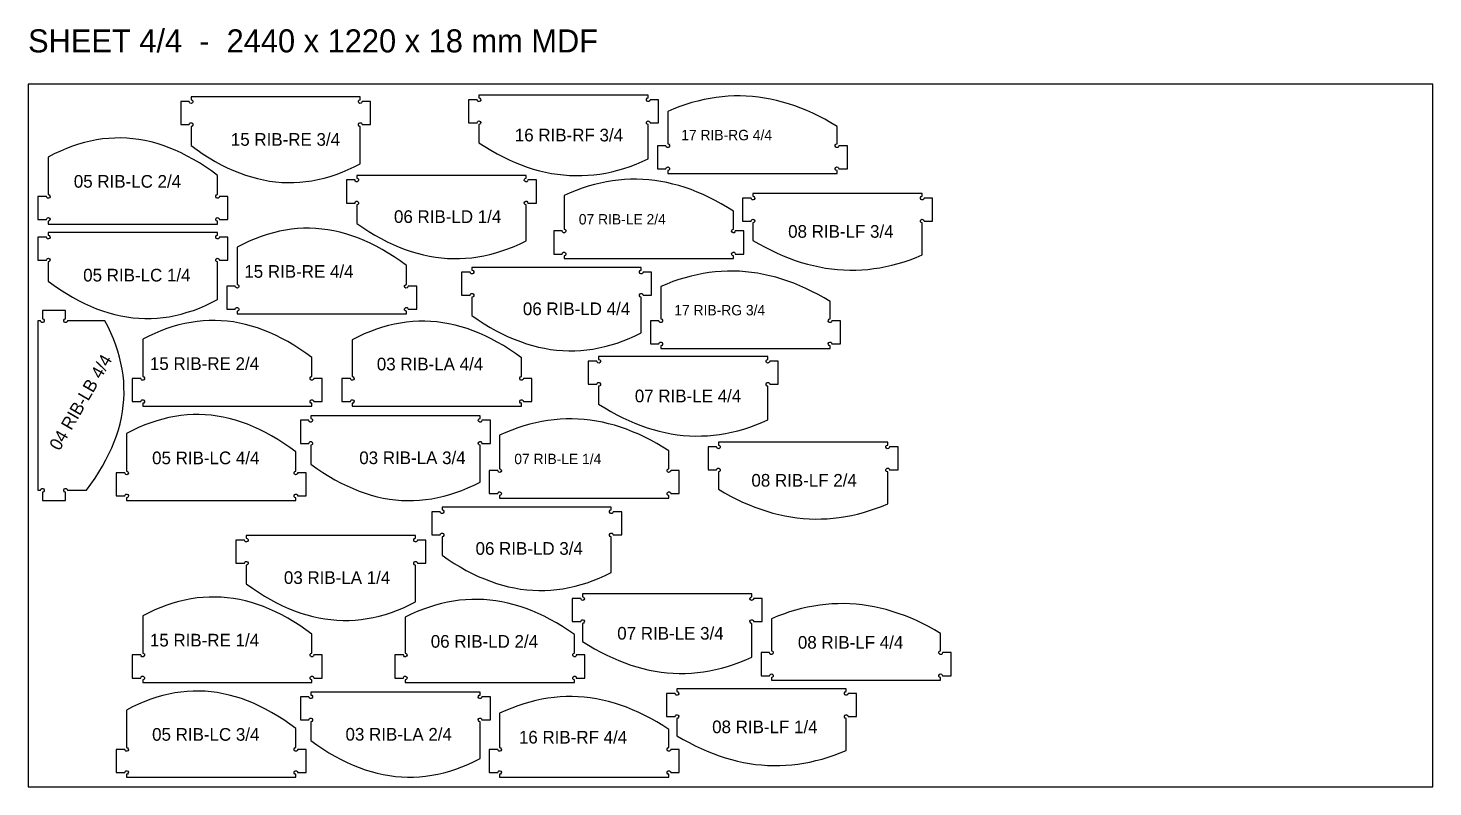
# Model space of a CAD drawing. Header units: millimetres. Extents: x 0 to 2440, y -4410 to 1317.
# Drawn here: x 0 to 2440, y -4410 to -3093 of the extents above; entities that cross this region are included whole.
import ezdxf
from ezdxf.enums import TextEntityAlignment as Align

# ---------------------------------------------------------------- set-up
doc = ezdxf.new("R2010")
doc.units = ezdxf.units.MM
for name, color, linetype in [('CUT', 1, 'Continuous'), ('ENGRAVE-LABEL', 3, 'Continuous'), ('REFERENCE-SHEET', 8, 'Continuous')]:
    doc.layers.add(name, color=color, linetype=linetype)

msp = doc.modelspace()

# ---------------------------------------------------------------- linework, layer by layer
at = {"layer": 'CUT'}
for points in [[(283, -3212.4), (283, -3217.2, -2.414214), (279.8, -3220.4), (265, -3220.4), (265, -3260.4), (279.8, -3260.4, -2.414214), (283, -3263.6), (283, -3296.6), (293.5, -3304.2), (304, -3311.4), (314.5, -3318.1), (325, -3324.3), (335.5, -3330), (346, -3335.2), (356.5, -3340), (367, -3344.2), (377.5, -3348), (388, -3351.3), (398.5, -3354.1), (409, -3356.5), (419.5, -3358.3), (430, -3359.7), (440.5, -3360.6), (451, -3361), (461.5, -3360.9), (472, -3360.4), (482.5, -3359.3), (493, -3357.8), (503.5, -3355.8), (514, -3353.3), (524.5, -3350.3), (535, -3346.9), (545.5, -3343), (556, -3338.5), (566.5, -3333.6), (577, -3328.3), (577, -3263.6, -2.414214), (580.2, -3260.4), (595, -3260.4), (595, -3220.4), (580.2, -3220.4, -2.414214), (577, -3217.2), (577, -3212.4)], [(783, -3209.2), (783, -3214, -2.414214), (779.8, -3217.2), (765, -3217.2), (765, -3257.2), (779.8, -3257.2, -2.414214), (783, -3260.4), (783, -3291.9), (793.5, -3298.6), (804, -3305), (814.5, -3310.9), (825, -3316.4), (835.5, -3321.5), (846, -3326.1), (856.5, -3330.3), (867, -3334.1), (877.5, -3337.5), (888, -3340.4), (898.5, -3342.9), (909, -3345), (919.5, -3346.6), (930, -3347.8), (940.5, -3348.6), (951, -3349), (961.5, -3348.9), (972, -3348.4), (982.5, -3347.5), (993, -3346.2), (1003.5, -3344.4), (1014, -3342.2), (1024.5, -3339.5), (1035, -3336.5), (1045.5, -3333), (1056, -3329.1), (1066.5, -3324.7), (1077, -3320), (1077, -3260.4, -2.414214), (1080.2, -3257.2), (1095, -3257.2), (1095, -3217.2), (1080.2, -3217.2, -2.414214), (1077, -3214), (1077, -3209.2)], [(1405, -3345), (1405, -3340.2, -2.414214), (1408.2, -3337), (1423, -3337), (1423, -3297), (1408.2, -3297, -2.414214), (1405, -3293.8), (1405, -3263.4), (1394.5, -3257.1), (1384, -3251.2), (1373.5, -3245.8), (1363, -3240.7), (1352.5, -3236), (1342, -3231.8), (1331.5, -3227.9), (1321, -3224.4), (1310.5, -3221.3), (1300, -3218.6), (1289.5, -3216.3), (1279, -3214.4), (1268.5, -3212.9), (1258, -3211.7), (1247.5, -3211), (1237, -3210.7), (1226.5, -3210.7), (1216, -3211.2), (1205.5, -3212), (1195, -3213.3), (1184.5, -3214.9), (1174, -3217), (1163.5, -3219.4), (1153, -3222.2), (1142.5, -3225.4), (1132, -3229), (1121.5, -3233.1), (1111, -3237.5), (1111, -3293.8, -2.414214), (1107.8, -3297), (1093, -3297), (1093, -3337), (1107.8, -3337, -2.414214), (1111, -3340.2), (1111, -3345)], [(329, -3433), (329, -3428.2, -2.414214), (332.2, -3425), (347, -3425), (347, -3385), (332.2, -3385, -2.414214), (329, -3381.8), (329, -3348.6), (318.5, -3340.9), (308, -3333.7), (297.5, -3327), (287, -3320.7), (276.5, -3314.9), (266, -3309.6), (255.5, -3304.9), (245, -3300.5), (234.5, -3296.7), (224, -3293.4), (213.5, -3290.5), (203, -3288.2), (192.5, -3286.3), (182, -3284.9), (171.5, -3284), (161, -3283.6), (150.5, -3283.7), (140, -3284.3), (129.5, -3285.3), (119, -3286.8), (108.5, -3288.9), (98, -3291.4), (87.5, -3294.4), (77, -3297.9), (66.5, -3301.8), (56, -3306.3), (45.5, -3311.2), (35, -3316.7), (35, -3381.8, -2.414214), (31.8, -3385), (17, -3385), (17, -3425), (31.8, -3425, -2.414214), (35, -3428.2), (35, -3433)], [(571, -3348.5), (571, -3353.3, -2.414214), (567.8, -3356.5), (553, -3356.5), (553, -3396.5), (567.8, -3396.5, -2.414214), (571, -3399.7), (571, -3432), (581.5, -3439.2), (592, -3446), (602.5, -3452.3), (613, -3458.2), (623.5, -3463.6), (634, -3468.6), (644.5, -3473.1), (655, -3477.1), (665.5, -3480.7), (676, -3483.8), (686.5, -3486.5), (697, -3488.7), (707.5, -3490.5), (718, -3491.8), (728.5, -3492.6), (739, -3493), (749.5, -3492.9), (760, -3492.4), (770.5, -3491.4), (781, -3490), (791.5, -3488.1), (802, -3485.7), (812.5, -3482.9), (823, -3479.6), (833.5, -3475.9), (844, -3471.7), (854.5, -3467.1), (865, -3462), (865, -3399.7, -2.414214), (868.2, -3396.5), (883, -3396.5), (883, -3356.5), (868.2, -3356.5, -2.414214), (865, -3353.3), (865, -3348.5)], [(1225, -3493), (1225, -3488.2, -2.414214), (1228.2, -3485), (1243, -3485), (1243, -3445), (1228.2, -3445, -2.414214), (1225, -3441.8), (1225, -3410.7), (1214.5, -3404.1), (1204, -3397.9), (1193.5, -3392.2), (1183, -3386.8), (1172.5, -3381.9), (1162, -3377.4), (1151.5, -3373.3), (1141, -3369.6), (1130.5, -3366.3), (1120, -3363.5), (1109.5, -3361.1), (1099, -3359), (1088.5, -3357.4), (1078, -3356.3), (1067.5, -3355.5), (1057, -3355.1), (1046.5, -3355.2), (1036, -3355.7), (1025.5, -3356.6), (1015, -3357.9), (1004.5, -3359.6), (994, -3361.8), (983.5, -3364.3), (973, -3367.3), (962.5, -3370.7), (952, -3374.5), (941.5, -3378.8), (931, -3383.4), (931, -3441.8, -2.414214), (927.8, -3445), (913, -3445), (913, -3485), (927.8, -3485, -2.414214), (931, -3488.2), (931, -3493)], [(1259, -3379.9), (1259, -3384.7, -2.414214), (1255.8, -3387.9), (1241, -3387.9), (1241, -3427.9), (1255.8, -3427.9, -2.414214), (1259, -3431.1), (1259, -3461.3), (1269.5, -3467.5), (1280, -3473.2), (1290.5, -3478.6), (1301, -3483.5), (1311.5, -3488.1), (1322, -3492.3), (1332.5, -3496.1), (1343, -3499.5), (1353.5, -3502.6), (1364, -3505.2), (1374.5, -3507.5), (1385, -3509.4), (1395.5, -3510.9), (1406, -3512), (1416.5, -3512.7), (1427, -3513), (1437.5, -3512.9), (1448, -3512.5), (1458.5, -3511.7), (1469, -3510.4), (1479.5, -3508.8), (1490, -3506.8), (1500.5, -3504.4), (1511, -3501.7), (1521.5, -3498.5), (1532, -3495), (1542.5, -3491), (1553, -3486.7), (1553, -3431.1, -2.414214), (1556.2, -3427.9), (1571, -3427.9), (1571, -3387.9), (1556.2, -3387.9, -2.414214), (1553, -3384.7), (1553, -3379.9)], [(657, -3589), (657, -3584.2, -2.414214), (660.2, -3581), (675, -3581), (675, -3541), (660.2, -3541, -2.414214), (657, -3537.8), (657, -3504.8), (646.5, -3497.1), (636, -3490), (625.5, -3483.3), (615, -3477.1), (604.5, -3471.4), (594, -3466.1), (583.5, -3461.4), (573, -3457.1), (562.5, -3453.3), (552, -3450), (541.5, -3447.2), (531, -3444.9), (520.5, -3443), (510, -3441.7), (499.5, -3440.8), (489, -3440.4), (478.5, -3440.4), (468, -3441), (457.5, -3442), (447, -3443.6), (436.5, -3445.6), (426, -3448.1), (415.5, -3451), (405, -3454.5), (394.5, -3458.4), (384, -3462.8), (373.5, -3467.7), (363, -3473.1), (363, -3537.8, -2.414214), (359.8, -3541), (345, -3541), (345, -3581), (359.8, -3581, -2.414214), (363, -3584.2), (363, -3589)], [(35, -3447.6), (35, -3452.4, -2.414214), (31.8, -3455.6), (17, -3455.6), (17, -3495.6), (31.8, -3495.6, -2.414214), (35, -3498.8), (35, -3532), (45.5, -3539.7), (56, -3546.9), (66.5, -3553.7), (77, -3559.9), (87.5, -3565.7), (98, -3571), (108.5, -3575.8), (119, -3580.1), (129.5, -3583.9), (140, -3587.2), (150.5, -3590.1), (161, -3592.4), (171.5, -3594.3), (182, -3595.7), (192.5, -3596.6), (203, -3597), (213.5, -3596.9), (224, -3596.4), (234.5, -3595.3), (245, -3593.8), (255.5, -3591.7), (266, -3589.2), (276.5, -3586.2), (287, -3582.8), (297.5, -3578.8), (308, -3574.3), (318.5, -3569.4), (329, -3563.9), (329, -3498.8, -2.414214), (332.2, -3495.6), (347, -3495.6), (347, -3455.6), (332.2, -3455.6, -2.414214), (329, -3452.4), (329, -3447.6)], [(771, -3508.5), (771, -3513.3, -2.414214), (767.8, -3516.5), (753, -3516.5), (753, -3556.5), (767.8, -3556.5, -2.414214), (771, -3559.7), (771, -3592), (781.5, -3599.2), (792, -3606), (802.5, -3612.3), (813, -3618.2), (823.5, -3623.6), (834, -3628.6), (844.5, -3633.1), (855, -3637.1), (865.5, -3640.7), (876, -3643.8), (886.5, -3646.5), (897, -3648.7), (907.5, -3650.5), (918, -3651.8), (928.5, -3652.6), (939, -3653), (949.5, -3652.9), (960, -3652.4), (970.5, -3651.4), (981, -3650), (991.5, -3648.1), (1002, -3645.7), (1012.5, -3642.9), (1023, -3639.6), (1033.5, -3635.9), (1044, -3631.7), (1054.5, -3627.1), (1065, -3622), (1065, -3559.7, -2.414214), (1068.2, -3556.5), (1083, -3556.5), (1083, -3516.5), (1068.2, -3516.5, -2.414214), (1065, -3513.3), (1065, -3508.5)], [(1393, -3649), (1393, -3644.2, -2.414214), (1396.2, -3641), (1411, -3641), (1411, -3601), (1396.2, -3601, -2.414214), (1393, -3597.8), (1393, -3567.4), (1382.5, -3561.1), (1372, -3555.2), (1361.5, -3549.8), (1351, -3544.7), (1340.5, -3540), (1330, -3535.8), (1319.5, -3531.9), (1309, -3528.4), (1298.5, -3525.3), (1288, -3522.6), (1277.5, -3520.3), (1267, -3518.4), (1256.5, -3516.9), (1246, -3515.7), (1235.5, -3515), (1225, -3514.7), (1214.5, -3514.7), (1204, -3515.2), (1193.5, -3516), (1183, -3517.3), (1172.5, -3518.9), (1162, -3521), (1151.5, -3523.4), (1141, -3526.2), (1130.5, -3529.4), (1120, -3533), (1109.5, -3537.1), (1099, -3541.5), (1099, -3597.8, -2.414214), (1095.8, -3601), (1081, -3601), (1081, -3641), (1095.8, -3641, -2.414214), (1099, -3644.2), (1099, -3649)], [(17, -3895), (21.8, -3895, -2.414214), (25, -3898.2), (25, -3913), (65, -3913), (65, -3898.2, -2.414214), (68.2, -3895), (101.4, -3895), (109.1, -3884.5), (116.4, -3874), (123.1, -3863.5), (129.4, -3853), (135.2, -3842.5), (140.5, -3832), (145.3, -3821.5), (149.6, -3811), (153.5, -3800.5), (156.8, -3790), (159.7, -3779.5), (162, -3769), (163.9, -3758.5), (165.3, -3748), (166.2, -3737.5), (166.6, -3727), (166.5, -3716.5), (166, -3706), (164.9, -3695.5), (163.4, -3685), (161.3, -3674.5), (158.8, -3664), (155.8, -3653.5), (152.3, -3643), (148.3, -3632.5), (143.9, -3622), (138.9, -3611.5), (133.4, -3601), (68.2, -3601, -2.414214), (65, -3597.8), (65, -3583), (25, -3583), (25, -3597.8, -2.414214), (21.8, -3601), (17, -3601)], [(493, -3749), (493, -3744.2, -2.414214), (496.2, -3741), (511, -3741), (511, -3701), (496.2, -3701, -2.414214), (493, -3697.8), (493, -3664.8), (482.5, -3657.1), (472, -3650), (461.5, -3643.3), (451, -3637.1), (440.5, -3631.4), (430, -3626.1), (419.5, -3621.4), (409, -3617.1), (398.5, -3613.3), (388, -3610), (377.5, -3607.2), (367, -3604.9), (356.5, -3603), (346, -3601.7), (335.5, -3600.8), (325, -3600.4), (314.5, -3600.4), (304, -3601), (293.5, -3602), (283, -3603.6), (272.5, -3605.6), (262, -3608.1), (251.5, -3611), (241, -3614.5), (230.5, -3618.4), (220, -3622.8), (209.5, -3627.7), (199, -3633.1), (199, -3697.8, -2.414214), (195.8, -3701), (181, -3701), (181, -3741), (195.8, -3741, -2.414214), (199, -3744.2), (199, -3749)], [(857, -3749), (857, -3744.2, -2.414214), (860.2, -3741), (875, -3741), (875, -3701), (860.2, -3701, -2.414214), (857, -3697.8), (857, -3665), (846.5, -3657.5), (836, -3650.5), (825.5, -3643.9), (815, -3637.8), (804.5, -3632.2), (794, -3627), (783.5, -3622.4), (773, -3618.2), (762.5, -3614.5), (752, -3611.2), (741.5, -3608.4), (731, -3606.1), (720.5, -3604.3), (710, -3603), (699.5, -3602.1), (689, -3601.7), (678.5, -3601.8), (668, -3602.3), (657.5, -3603.3), (647, -3604.8), (636.5, -3606.8), (626, -3609.3), (615.5, -3612.2), (605, -3615.6), (594.5, -3619.4), (584, -3623.8), (573.5, -3628.6), (563, -3633.9), (563, -3697.8, -2.414214), (559.8, -3701), (545, -3701), (545, -3741), (559.8, -3741, -2.414214), (563, -3744.2), (563, -3749)], [(991, -3663.1), (991, -3667.9, -2.414214), (987.8, -3671.1), (973, -3671.1), (973, -3711.1), (987.8, -3711.1, -2.414214), (991, -3714.3), (991, -3745.4), (1001.5, -3752), (1012, -3758.2), (1022.5, -3764), (1033, -3769.3), (1043.5, -3774.2), (1054, -3778.8), (1064.5, -3782.8), (1075, -3786.5), (1085.5, -3789.8), (1096, -3792.6), (1106.5, -3795.1), (1117, -3797.1), (1127.5, -3798.7), (1138, -3799.9), (1148.5, -3800.6), (1159, -3801), (1169.5, -3800.9), (1180, -3800.5), (1190.5, -3799.6), (1201, -3798.2), (1211.5, -3796.5), (1222, -3794.4), (1232.5, -3791.8), (1243, -3788.8), (1253.5, -3785.4), (1264, -3781.6), (1274.5, -3777.4), (1285, -3772.7), (1285, -3714.3, -2.414214), (1288.2, -3711.1), (1303, -3711.1), (1303, -3671.1), (1288.2, -3671.1, -2.414214), (1285, -3667.9), (1285, -3663.1)], [(465, -3913), (465, -3908.2, -2.414214), (468.2, -3905), (483, -3905), (483, -3865), (468.2, -3865, -2.414214), (465, -3861.8), (465, -3828.6), (454.5, -3820.9), (444, -3813.7), (433.5, -3807), (423, -3800.7), (412.5, -3794.9), (402, -3789.6), (391.5, -3784.9), (381, -3780.5), (370.5, -3776.7), (360, -3773.4), (349.5, -3770.5), (339, -3768.2), (328.5, -3766.3), (318, -3764.9), (307.5, -3764), (297, -3763.6), (286.5, -3763.7), (276, -3764.3), (265.5, -3765.3), (255, -3766.8), (244.5, -3768.9), (234, -3771.4), (223.5, -3774.4), (213, -3777.9), (202.5, -3781.8), (192, -3786.3), (181.5, -3791.2), (171, -3796.7), (171, -3861.8, -2.414214), (167.8, -3865), (153, -3865), (153, -3905), (167.8, -3905, -2.414214), (171, -3908.2), (171, -3913)], [(491, -3765.7), (491, -3770.5, -2.414214), (487.8, -3773.7), (473, -3773.7), (473, -3813.7), (487.8, -3813.7, -2.414214), (491, -3816.9), (491, -3849.7), (501.5, -3857.2), (512, -3864.2), (522.5, -3870.8), (533, -3876.9), (543.5, -3882.5), (554, -3887.7), (564.5, -3892.3), (575, -3896.5), (585.5, -3900.2), (596, -3903.5), (606.5, -3906.3), (617, -3908.6), (627.5, -3910.4), (638, -3911.7), (648.5, -3912.6), (659, -3913), (669.5, -3912.9), (680, -3912.4), (690.5, -3911.4), (701, -3909.9), (711.5, -3907.9), (722, -3905.4), (732.5, -3902.5), (743, -3899.1), (753.5, -3895.3), (764, -3890.9), (774.5, -3886.1), (785, -3880.8), (785, -3816.9, -2.414214), (788.2, -3813.7), (803, -3813.7), (803, -3773.7), (788.2, -3773.7, -2.414214), (785, -3770.5), (785, -3765.7)], [(1113, -3909), (1113, -3904.2, -2.414214), (1116.2, -3901), (1131, -3901), (1131, -3861), (1116.2, -3861, -2.414214), (1113, -3857.8), (1113, -3826.7), (1102.5, -3820.1), (1092, -3813.9), (1081.5, -3808.2), (1071, -3802.8), (1060.5, -3797.9), (1050, -3793.4), (1039.5, -3789.3), (1029, -3785.6), (1018.5, -3782.3), (1008, -3779.5), (997.5, -3777.1), (987, -3775), (976.5, -3773.4), (966, -3772.3), (955.5, -3771.5), (945, -3771.1), (934.5, -3771.2), (924, -3771.7), (913.5, -3772.6), (903, -3773.9), (892.5, -3775.6), (882, -3777.8), (871.5, -3780.3), (861, -3783.3), (850.5, -3786.7), (840, -3790.5), (829.5, -3794.8), (819, -3799.4), (819, -3857.8, -2.414214), (815.8, -3861), (801, -3861), (801, -3901), (815.8, -3901, -2.414214), (819, -3904.2), (819, -3909)], [(1199, -3811.9), (1199, -3816.7, -2.414214), (1195.8, -3819.9), (1181, -3819.9), (1181, -3859.9), (1195.8, -3859.9, -2.414214), (1199, -3863.1), (1199, -3893.3), (1209.5, -3899.5), (1220, -3905.2), (1230.5, -3910.6), (1241, -3915.5), (1251.5, -3920.1), (1262, -3924.3), (1272.5, -3928.1), (1283, -3931.5), (1293.5, -3934.6), (1304, -3937.2), (1314.5, -3939.5), (1325, -3941.4), (1335.5, -3942.9), (1346, -3944), (1356.5, -3944.7), (1367, -3945), (1377.5, -3944.9), (1388, -3944.5), (1398.5, -3943.7), (1409, -3942.4), (1419.5, -3940.8), (1430, -3938.8), (1440.5, -3936.4), (1451, -3933.7), (1461.5, -3930.5), (1472, -3927), (1482.5, -3923), (1493, -3918.7), (1493, -3863.1, -2.414214), (1496.2, -3859.9), (1511, -3859.9), (1511, -3819.9), (1496.2, -3819.9, -2.414214), (1493, -3816.7), (1493, -3811.9)], [(719, -3924.5), (719, -3929.3, -2.414214), (715.8, -3932.5), (701, -3932.5), (701, -3972.5), (715.8, -3972.5, -2.414214), (719, -3975.7), (719, -4008), (729.5, -4015.2), (740, -4022), (750.5, -4028.3), (761, -4034.2), (771.5, -4039.6), (782, -4044.6), (792.5, -4049.1), (803, -4053.1), (813.5, -4056.7), (824, -4059.8), (834.5, -4062.5), (845, -4064.7), (855.5, -4066.5), (866, -4067.8), (876.5, -4068.6), (887, -4069), (897.5, -4068.9), (908, -4068.4), (918.5, -4067.4), (929, -4066), (939.5, -4064.1), (950, -4061.7), (960.5, -4058.9), (971, -4055.6), (981.5, -4051.9), (992, -4047.7), (1002.5, -4043.1), (1013, -4038), (1013, -3975.7, -2.414214), (1016.2, -3972.5), (1031, -3972.5), (1031, -3932.5), (1016.2, -3932.5, -2.414214), (1013, -3929.3), (1013, -3924.5)], [(379, -3973.7), (379, -3978.5, -2.414214), (375.8, -3981.7), (361, -3981.7), (361, -4021.7), (375.8, -4021.7, -2.414214), (379, -4024.9), (379, -4057.7), (389.5, -4065.2), (400, -4072.2), (410.5, -4078.8), (421, -4084.9), (431.5, -4090.5), (442, -4095.7), (452.5, -4100.3), (463, -4104.5), (473.5, -4108.2), (484, -4111.5), (494.5, -4114.3), (505, -4116.6), (515.5, -4118.4), (526, -4119.7), (536.5, -4120.6), (547, -4121), (557.5, -4120.9), (568, -4120.4), (578.5, -4119.4), (589, -4117.9), (599.5, -4115.9), (610, -4113.4), (620.5, -4110.5), (631, -4107.1), (641.5, -4103.3), (652, -4098.9), (662.5, -4094.1), (673, -4088.8), (673, -4024.9, -2.414214), (676.2, -4021.7), (691, -4021.7), (691, -3981.7), (676.2, -3981.7, -2.414214), (673, -3978.5), (673, -3973.7)], [(493, -4229), (493, -4224.2, -2.414214), (496.2, -4221), (511, -4221), (511, -4181), (496.2, -4181, -2.414214), (493, -4177.8), (493, -4144.8), (482.5, -4137.1), (472, -4130), (461.5, -4123.3), (451, -4117.1), (440.5, -4111.4), (430, -4106.1), (419.5, -4101.4), (409, -4097.1), (398.5, -4093.3), (388, -4090), (377.5, -4087.2), (367, -4084.9), (356.5, -4083), (346, -4081.7), (335.5, -4080.8), (325, -4080.4), (314.5, -4080.4), (304, -4081), (293.5, -4082), (283, -4083.6), (272.5, -4085.6), (262, -4088.1), (251.5, -4091), (241, -4094.5), (230.5, -4098.4), (220, -4102.8), (209.5, -4107.7), (199, -4113.1), (199, -4177.8, -2.414214), (195.8, -4181), (181, -4181), (181, -4221), (195.8, -4221, -2.414214), (199, -4224.2), (199, -4229)], [(949, -4229), (949, -4224.2, -2.414214), (952.2, -4221), (967, -4221), (967, -4181), (952.2, -4181, -2.414214), (949, -4177.8), (949, -4145.5), (938.5, -4138.3), (928, -4131.5), (917.5, -4125.2), (907, -4119.3), (896.5, -4113.9), (886, -4108.9), (875.5, -4104.4), (865, -4100.4), (854.5, -4096.8), (844, -4093.7), (833.5, -4091), (823, -4088.8), (812.5, -4087), (802, -4085.7), (791.5, -4084.9), (781, -4084.5), (770.5, -4084.6), (760, -4085.1), (749.5, -4086.1), (739, -4087.5), (728.5, -4089.4), (718, -4091.8), (707.5, -4094.6), (697, -4097.9), (686.5, -4101.6), (676, -4105.8), (665.5, -4110.4), (655, -4115.5), (655, -4177.8, -2.414214), (651.8, -4181), (637, -4181), (637, -4221), (651.8, -4221, -2.414214), (655, -4224.2), (655, -4229)], [(963, -4075.1), (963, -4079.9, -2.414214), (959.8, -4083.1), (945, -4083.1), (945, -4123.1), (959.8, -4123.1, -2.414214), (963, -4126.3), (963, -4157.4), (973.5, -4164), (984, -4170.2), (994.5, -4176), (1005, -4181.3), (1015.5, -4186.2), (1026, -4190.8), (1036.5, -4194.8), (1047, -4198.5), (1057.5, -4201.8), (1068, -4204.6), (1078.5, -4207.1), (1089, -4209.1), (1099.5, -4210.7), (1110, -4211.9), (1120.5, -4212.6), (1131, -4213), (1141.5, -4212.9), (1152, -4212.5), (1162.5, -4211.6), (1173, -4210.2), (1183.5, -4208.5), (1194, -4206.4), (1204.5, -4203.8), (1215, -4200.8), (1225.5, -4197.4), (1236, -4193.6), (1246.5, -4189.4), (1257, -4184.7), (1257, -4126.3, -2.414214), (1260.2, -4123.1), (1275, -4123.1), (1275, -4083.1), (1260.2, -4083.1, -2.414214), (1257, -4079.9), (1257, -4075.1)], [(1585, -4225), (1585, -4220.2, -2.414214), (1588.2, -4217), (1603, -4217), (1603, -4177), (1588.2, -4177, -2.414214), (1585, -4173.8), (1585, -4143.6), (1574.5, -4137.5), (1564, -4131.7), (1553.5, -4126.3), (1543, -4121.4), (1532.5, -4116.8), (1522, -4112.6), (1511.5, -4108.8), (1501, -4105.4), (1490.5, -4102.3), (1480, -4099.7), (1469.5, -4097.4), (1459, -4095.5), (1448.5, -4094), (1438, -4092.9), (1427.5, -4092.2), (1417, -4091.9), (1406.5, -4092), (1396, -4092.4), (1385.5, -4093.2), (1375, -4094.5), (1364.5, -4096.1), (1354, -4098.1), (1343.5, -4100.5), (1333, -4103.2), (1322.5, -4106.4), (1312, -4109.9), (1301.5, -4113.9), (1291, -4118.2), (1291, -4173.8, -2.414214), (1287.8, -4177), (1273, -4177), (1273, -4217), (1287.8, -4217, -2.414214), (1291, -4220.2), (1291, -4225)], [(465, -4393), (465, -4388.2, -2.414214), (468.2, -4385), (483, -4385), (483, -4345), (468.2, -4345, -2.414214), (465, -4341.8), (465, -4308.6), (454.5, -4300.9), (444, -4293.7), (433.5, -4287), (423, -4280.7), (412.5, -4274.9), (402, -4269.6), (391.5, -4264.9), (381, -4260.5), (370.5, -4256.7), (360, -4253.4), (349.5, -4250.5), (339, -4248.2), (328.5, -4246.3), (318, -4244.9), (307.5, -4244), (297, -4243.6), (286.5, -4243.7), (276, -4244.3), (265.5, -4245.3), (255, -4246.8), (244.5, -4248.9), (234, -4251.4), (223.5, -4254.4), (213, -4257.9), (202.5, -4261.8), (192, -4266.3), (181.5, -4271.2), (171, -4276.7), (171, -4341.8, -2.414214), (167.8, -4345), (153, -4345), (153, -4385), (167.8, -4385, -2.414214), (171, -4388.2), (171, -4393)], [(1127, -4239.9), (1127, -4244.7, -2.414214), (1123.8, -4247.9), (1109, -4247.9), (1109, -4287.9), (1123.8, -4287.9, -2.414214), (1127, -4291.1), (1127, -4321.3), (1137.5, -4327.5), (1148, -4333.2), (1158.5, -4338.6), (1169, -4343.5), (1179.5, -4348.1), (1190, -4352.3), (1200.5, -4356.1), (1211, -4359.5), (1221.5, -4362.6), (1232, -4365.2), (1242.5, -4367.5), (1253, -4369.4), (1263.5, -4370.9), (1274, -4372), (1284.5, -4372.7), (1295, -4373), (1305.5, -4372.9), (1316, -4372.5), (1326.5, -4371.7), (1337, -4370.4), (1347.5, -4368.8), (1358, -4366.8), (1368.5, -4364.4), (1379, -4361.7), (1389.5, -4358.5), (1400, -4355), (1410.5, -4351), (1421, -4346.7), (1421, -4291.1, -2.414214), (1424.2, -4287.9), (1439, -4287.9), (1439, -4247.9), (1424.2, -4247.9, -2.414214), (1421, -4244.7), (1421, -4239.9)], [(491, -4245.7), (491, -4250.5, -2.414214), (487.8, -4253.7), (473, -4253.7), (473, -4293.7), (487.8, -4293.7, -2.414214), (491, -4296.9), (491, -4329.7), (501.5, -4337.2), (512, -4344.2), (522.5, -4350.8), (533, -4356.9), (543.5, -4362.5), (554, -4367.7), (564.5, -4372.3), (575, -4376.5), (585.5, -4380.2), (596, -4383.5), (606.5, -4386.3), (617, -4388.6), (627.5, -4390.4), (638, -4391.7), (648.5, -4392.6), (659, -4393), (669.5, -4392.9), (680, -4392.4), (690.5, -4391.4), (701, -4389.9), (711.5, -4387.9), (722, -4385.4), (732.5, -4382.5), (743, -4379.1), (753.5, -4375.3), (764, -4370.9), (774.5, -4366.1), (785, -4360.8), (785, -4296.9, -2.414214), (788.2, -4293.7), (803, -4293.7), (803, -4253.7), (788.2, -4253.7, -2.414214), (785, -4250.5), (785, -4245.7)], [(1113, -4393), (1113, -4388.2, -2.414214), (1116.2, -4385), (1131, -4385), (1131, -4345), (1116.2, -4345, -2.414214), (1113, -4341.8), (1113, -4310.4), (1102.5, -4303.6), (1092, -4297.2), (1081.5, -4291.3), (1071, -4285.8), (1060.5, -4280.8), (1050, -4276.1), (1039.5, -4271.9), (1029, -4268.1), (1018.5, -4264.8), (1008, -4261.8), (997.5, -4259.3), (987, -4257.3), (976.5, -4255.6), (966, -4254.4), (955.5, -4253.6), (945, -4253.2), (934.5, -4253.3), (924, -4253.8), (913.5, -4254.7), (903, -4256.1), (892.5, -4257.9), (882, -4260.1), (871.5, -4262.7), (861, -4265.8), (850.5, -4269.3), (840, -4273.2), (829.5, -4277.5), (819, -4282.3), (819, -4341.8, -2.414214), (815.8, -4345), (801, -4345), (801, -4385), (815.8, -4385, -2.414214), (819, -4388.2), (819, -4393)]]:
    msp.add_lwpolyline(points, format="xyb", close=True, dxfattribs=at)
at = {"layer": 'REFERENCE-SHEET'}
msp.add_lwpolyline([(0, -4410), (2440, -4410), (2440, -3190), (0, -3190)], close=True, dxfattribs=at)

# ---------------------------------------------------------------- texts
at = {"layer": 'ENGRAVE-LABEL'}
for s, height, p in [('16 RIB-RF 3/4', 22, (939.4, -3278.5)), ('17 RIB-RG 4/4', 18, (1213.3, -3278.5)), ('15 RIB-RE 3/4', 22, (447, -3286.1)), ('05 RIB-LC 2/4', 22, (172.6, -3358.9)), ('06 RIB-LD 1/4', 22, (728.7, -3420.1)), ('07 RIB-LE 2/4', 18, (1032.1, -3424.7)), ('08 RIB-LF 3/4', 22, (1411.7, -3445.8)), ('05 RIB-LC 1/4', 22, (188.9, -3521.7)), ('15 RIB-RE 4/4', 22, (470.4, -3515.3)), ('06 RIB-LD 4/4', 22, (952.6, -3580.1)), ('17 RIB-RG 3/4', 18, (1201.3, -3582.5)), ('15 RIB-RE 2/4', 22, (306.4, -3675.3)), ('03 RIB-LA 4/4', 22, (698.1, -3676)), ('07 RIB-LE 4/4', 22, (1146.2, -3731.4)), ('05 RIB-LC 4/4', 22, (308.6, -3838.9)), ('03 RIB-LA 3/4', 22, (667.6, -3838.7)), ('07 RIB-LE 1/4', 18, (920.1, -3840.7)), ('08 RIB-LF 2/4', 22, (1347.9, -3877.8)), ('06 RIB-LD 3/4', 22, (870.4, -3996.1)), ('03 RIB-LA 1/4', 22, (536.7, -4046.7)), ('15 RIB-RE 1/4', 22, (306.4, -4155.3)), ('06 RIB-LD 2/4', 22, (792.6, -4157.4)), ('07 RIB-LE 3/4', 22, (1115.7, -4143.4)), ('08 RIB-LF 4/4', 22, (1428.6, -4159.1)), ('08 RIB-LF 1/4', 22, (1279.7, -4305.8)), ('05 RIB-LC 3/4', 22, (308.6, -4318.9)), ('03 RIB-LA 2/4', 22, (643.7, -4318.7)), ('16 RIB-RF 4/4', 22, (946.5, -4323.8))]:
    msp.add_text(s, height=height, dxfattribs=at).set_placement(p, align=Align.MIDDLE_CENTER)
msp.add_text('04 RIB-LB 4/4', height=22, rotation=60, dxfattribs=at).set_placement((91.2, -3742.3), align=Align.MIDDLE_CENTER)
at = {"layer": 'REFERENCE-SHEET'}
msp.add_text('SHEET 4/4  -  2440 x 1220 x 18 mm MDF', height=40, dxfattribs=at).set_placement((0, -3135))

doc.saveas('drawing.dxf')
